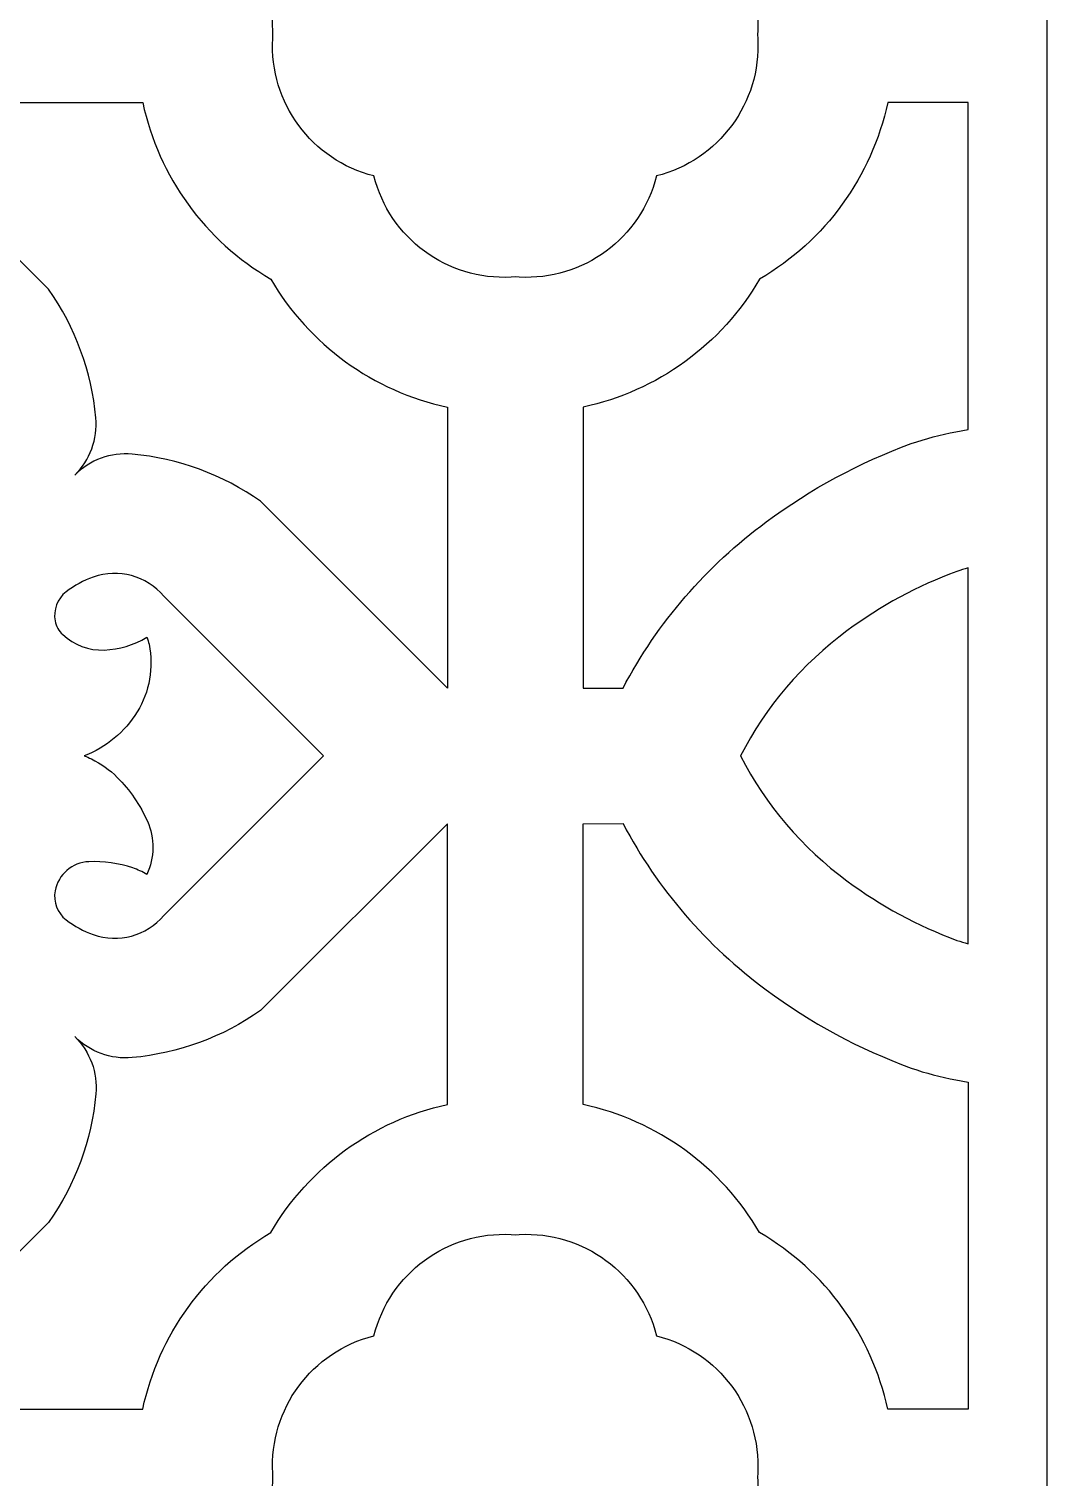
# Model space of a CAD drawing. Header units: centimetres. Extents: x -9.8 to 9.6, y -11.6 to 9.6.
# Drawn here: x -4.36 to -0.63, y -0.98 to 4.31 of the extents above; entities that cross this region are included whole.
import ezdxf

# ---------------------------------------------------------------- set-up
doc = ezdxf.new("R2010")
doc.units = ezdxf.units.CM
doc.header["$MEASUREMENT"] = 0
doc.layers.add('layer 1', color=7, linetype='Continuous')

msp = doc.modelspace()

# ---------------------------------------------------------------- linework, layer by layer
at = {"layer": 'layer 1', "color": 242}
for points, knots in [([(-9.79663, 9.61059), (-9.79663, 9.61059), (-0.63194, 9.61059), (-0.63194, 9.61059), (-0.63194, 9.61059), (-0.63194, 9.61059), (-0.63194, -11.57178), (-0.63194, -11.57178), (-0.63194, -11.57178), (-0.63194, -11.57178), (-9.79663, -11.57178), (-9.79663, -11.57178), (-9.79663, -11.57178), (-9.79663, -11.57178), (-9.79663, 9.61059), (-9.79663, 9.61059)], [0, 0, 0, 0, 0.2, 0.2, 0.2, 0.2, 0.4, 0.4, 0.4, 0.4, 0.6, 0.6, 0.6, 0.6, 1, 1, 1, 1]), ([(-3.46392, 4.27957), (-3.47634, 4.04508), (-3.32142, 3.83473), (-3.09369, 3.77746), (-3.09369, 3.77746), (-3.03623, 3.54973), (-2.82598, 3.39453), (-2.59148, 3.40723), (-2.59148, 3.40723), (-2.59148, 3.40723), (-2.57695, 3.40806), (-2.57695, 3.40806), (-2.57695, 3.40806), (-2.57695, 3.40806), (-2.56251, 3.40723), (-2.56251, 3.40723), (-2.56251, 3.40723), (-2.32796, 3.39476), (-2.11757, 3.54968), (-2.06026, 3.77742), (-2.06026, 3.77742), (-1.83257, 3.83487), (-1.67737, 4.04512), (-1.69002, 4.27966), (-1.69002, 4.27966), (-1.69002, 4.27966), (-1.6909, 4.29415), (-1.6909, 4.29415), (-1.6909, 4.29415), (-1.6909, 4.29415), (-1.69002, 4.30864), (-1.69002, 4.30864), (-1.69002, 4.30864), (-1.67756, 4.54314), (-1.83252, 4.75358), (-2.06026, 4.81084), (-2.06026, 4.81084), (-2.11776, 5.03858), (-2.32796, 5.19373), (-2.56251, 5.18103), (-2.56251, 5.18103), (-2.56251, 5.18103), (-2.57695, 5.1802), (-2.57695, 5.1802), (-2.57695, 5.1802), (-2.57695, 5.1802), (-2.59148, 5.18103), (-2.59148, 5.18103), (-2.59148, 5.18103), (-2.82598, 5.1935), (-3.03642, 5.03858), (-3.09369, 4.8108), (-3.09369, 4.8108), (-3.32137, 4.75335), (-3.47652, 4.54314), (-3.46392, 4.30869), (-3.46392, 4.30869), (-3.46392, 4.30869), (-3.46305, 4.29415), (-3.46305, 4.29415), (-3.46305, 4.29415), (-3.46305, 4.29415), (-3.46392, 4.27957), (-3.46392, 4.27957)], [0, 0, 0, 0, 0.0588235, 0.0588235, 0.0588235, 0.0588235, 0.1176471, 0.1176471, 0.1176471, 0.1176471, 0.1764706, 0.1764706, 0.1764706, 0.1764706, 0.2352941, 0.2352941, 0.2352941, 0.2352941, 0.2941176, 0.2941176, 0.2941176, 0.2941176, 0.3529412, 0.3529412, 0.3529412, 0.3529412, 0.4117647, 0.4117647, 0.4117647, 0.4117647, 0.4705882, 0.4705882, 0.4705882, 0.4705882, 0.5294118, 0.5294118, 0.5294118, 0.5294118, 0.5882353, 0.5882353, 0.5882353, 0.5882353, 0.6470588, 0.6470588, 0.6470588, 0.6470588, 0.7058824, 0.7058824, 0.7058824, 0.7058824, 0.7647059, 0.7647059, 0.7647059, 0.7647059, 0.8235294, 0.8235294, 0.8235294, 0.8235294, 0.8823529, 0.8823529, 0.8823529, 0.8823529, 1, 1, 1, 1]), ([(-3.93921, 4.04609), (-3.93921, 4.04609), (-4.96625, 4.04609), (-4.96625, 4.04609), (-4.96625, 4.04609), (-4.96625, 4.04609), (-4.28337, 3.36316), (-4.28337, 3.36316), (-4.28337, 3.36316), (-4.18567, 3.22434), (-4.12615, 3.0622), (-4.11078, 2.89316), (-4.11078, 2.89316), (-4.10365, 2.81524), (-4.13194, 2.73819), (-4.18778, 2.68336), (-4.18778, 2.68336), (-4.13295, 2.73916), (-4.05586, 2.7674), (-3.97794, 2.76032), (-3.97794, 2.76032), (-3.8089, 2.74496), (-3.64676, 2.68539), (-3.50794, 2.58774), (-3.50794, 2.58774), (-3.50794, 2.58774), (-2.82501, 1.90481), (-2.82501, 1.90481), (-2.82501, 1.90481), (-2.82501, 1.90481), (-2.82501, 2.93189), (-2.82501, 2.93189), (-2.82501, 2.93189), (-3.09654, 2.99021), (-3.33112, 3.16036), (-3.47096, 3.40028), (-3.47096, 3.40028), (-3.71088, 3.54007), (-3.88089, 3.77466), (-3.93921, 4.04613), (-3.93921, 4.04613), (-3.93921, 4.04613), (-3.93921, 4.04609), (-3.93921, 4.04609)], [0, 0, 0, 0, 0.0833333, 0.0833333, 0.0833333, 0.0833333, 0.1666667, 0.1666667, 0.1666667, 0.1666667, 0.25, 0.25, 0.25, 0.25, 0.3333333, 0.3333333, 0.3333333, 0.3333333, 0.4166667, 0.4166667, 0.4166667, 0.4166667, 0.5, 0.5, 0.5, 0.5, 0.5833333, 0.5833333, 0.5833333, 0.5833333, 0.6666667, 0.6666667, 0.6666667, 0.6666667, 0.75, 0.75, 0.75, 0.75, 0.8333333, 0.8333333, 0.8333333, 0.8333333, 1, 1, 1, 1]), ([(-0.96607, 2.84206), (-1.02127, 2.83171), (-1.07554, 2.81717), (-1.12853, 2.79854), (-1.12853, 2.79854), (-1.31813, 2.72922), (-1.4967, 2.63291), (-1.65875, 2.51244), (-1.65875, 2.51244), (-1.877, 2.35191), (-2.05607, 2.14423), (-2.18266, 1.90472), (-2.18266, 1.90472), (-2.18266, 1.90472), (-2.32893, 1.90481), (-2.32893, 1.90481), (-2.32893, 1.90481), (-2.32893, 1.90481), (-2.32893, 2.93189), (-2.32893, 2.93189), (-2.32893, 2.93189), (-2.05727, 2.99031), (-1.82287, 3.16017), (-1.68299, 3.40028), (-1.68299, 3.40028), (-1.44297, 3.54021), (-1.27306, 3.77452), (-1.21473, 4.04613), (-1.21473, 4.04613), (-1.21473, 4.04613), (-0.92049, 4.04613), (-0.92049, 4.04613), (-0.92049, 4.04613), (-0.92049, 4.04613), (-0.92049, 2.85061), (-0.92049, 2.85061), (-0.92049, 2.85061), (-0.92049, 2.85061), (-0.96607, 2.84206), (-0.96607, 2.84206)], [0, 0, 0, 0, 0.0909091, 0.0909091, 0.0909091, 0.0909091, 0.1818182, 0.1818182, 0.1818182, 0.1818182, 0.2727273, 0.2727273, 0.2727273, 0.2727273, 0.3636364, 0.3636364, 0.3636364, 0.3636364, 0.4545455, 0.4545455, 0.4545455, 0.4545455, 0.5454545, 0.5454545, 0.5454545, 0.5454545, 0.6363636, 0.6363636, 0.6363636, 0.6363636, 0.7272727, 0.7272727, 0.7272727, 0.7272727, 0.8181818, 0.8181818, 0.8181818, 0.8181818, 1, 1, 1, 1]), ([(-3.86194, 1.07336), (-3.92477, 0.99838), (-4.02771, 0.97032), (-4.11998, 1.00294), (-4.11998, 1.00294), (-4.15581, 1.01563), (-4.18944, 1.03394), (-4.21952, 1.05717), (-4.21952, 1.05717), (-4.2519, 1.08205), (-4.26736, 1.12317), (-4.25945, 1.16324), (-4.25945, 1.16324), (-4.24818, 1.22299), (-4.19717, 1.2671), (-4.13645, 1.26972), (-4.13645, 1.26972), (-4.0818, 1.27207), (-4.02721, 1.26429), (-3.97537, 1.24677), (-3.97537, 1.24677), (-3.95766, 1.24079), (-3.94064, 1.23288), (-3.92463, 1.22322), (-3.92463, 1.22322), (-3.89542, 1.28463), (-3.89455, 1.35565), (-3.92219, 1.41779), (-3.92219, 1.41779), (-3.94883, 1.47749), (-3.98618, 1.53186), (-4.0324, 1.57814), (-4.0324, 1.57814), (-4.05996, 1.60573), (-4.09192, 1.6285), (-4.12702, 1.64552), (-4.12702, 1.64552), (-4.13553, 1.64962), (-4.14422, 1.65339), (-4.15305, 1.65679), (-4.15305, 1.65679), (-4.07279, 1.6877), (-4.0049, 1.74405), (-3.95977, 1.81728), (-3.95977, 1.81728), (-3.91424, 1.89119), (-3.8986, 1.9796), (-3.91603, 2.06465), (-3.91603, 2.06465), (-3.91787, 2.07353), (-3.92072, 2.08213), (-3.92463, 2.09032), (-3.92463, 2.09032), (-3.97159, 2.06194), (-4.02504, 2.04593), (-4.07987, 2.04381), (-4.07987, 2.04381), (-4.13594, 2.04161), (-4.19068, 2.06189), (-4.2318, 2.10012), (-4.2318, 2.10012), (-4.24611, 2.11345), (-4.25581, 2.13103), (-4.25945, 2.15025), (-4.25945, 2.15025), (-4.26736, 2.19032), (-4.25186, 2.23144), (-4.21952, 2.25637), (-4.21952, 2.25637), (-4.18944, 2.2796), (-4.15581, 2.29786), (-4.11998, 2.31055), (-4.11998, 2.31055), (-4.02776, 2.34326), (-3.92481, 2.31511), (-3.86194, 2.24018), (-3.86194, 2.24018), (-3.86194, 2.24018), (-3.27855, 1.65679), (-3.27855, 1.65679), (-3.27855, 1.65679), (-3.27855, 1.65679), (-3.86194, 1.07336), (-3.86194, 1.07336)], [0, 0, 0, 0, 0.0454545, 0.0454545, 0.0454545, 0.0454545, 0.0909091, 0.0909091, 0.0909091, 0.0909091, 0.1363636, 0.1363636, 0.1363636, 0.1363636, 0.1818182, 0.1818182, 0.1818182, 0.1818182, 0.2272727, 0.2272727, 0.2272727, 0.2272727, 0.2727273, 0.2727273, 0.2727273, 0.2727273, 0.3181818, 0.3181818, 0.3181818, 0.3181818, 0.3636364, 0.3636364, 0.3636364, 0.3636364, 0.4090909, 0.4090909, 0.4090909, 0.4090909, 0.4545455, 0.4545455, 0.4545455, 0.4545455, 0.5, 0.5, 0.5, 0.5, 0.5454545, 0.5454545, 0.5454545, 0.5454545, 0.5909091, 0.5909091, 0.5909091, 0.5909091, 0.6363636, 0.6363636, 0.6363636, 0.6363636, 0.6818182, 0.6818182, 0.6818182, 0.6818182, 0.7272727, 0.7272727, 0.7272727, 0.7272727, 0.7727273, 0.7727273, 0.7727273, 0.7727273, 0.8181818, 0.8181818, 0.8181818, 0.8181818, 0.8636364, 0.8636364, 0.8636364, 0.8636364, 0.9090909, 0.9090909, 0.9090909, 0.9090909, 1, 1, 1, 1]), ([(-0.92049, 2.34404), (-0.92049, 2.34404), (-0.92049, 1.65679), (-0.92049, 1.65679), (-0.92049, 1.65679), (-0.92049, 1.65679), (-0.92049, 0.9695), (-0.92049, 0.9695), (-0.92049, 0.9695), (-0.93424, 0.97322), (-0.94785, 0.97741), (-0.96129, 0.98205), (-0.96129, 0.98205), (-1.10517, 1.03495), (-1.24072, 1.10832), (-1.36372, 1.1999), (-1.36372, 1.1999), (-1.52705, 1.31981), (-1.66022, 1.47625), (-1.75253, 1.65665), (-1.75253, 1.65665), (-1.66026, 1.83719), (-1.5271, 1.99372), (-1.36367, 2.11368), (-1.36367, 2.11368), (-1.24072, 2.20522), (-1.10521, 2.27859), (-0.96133, 2.33148), (-0.96133, 2.33148), (-0.94785, 2.33613), (-0.93424, 2.34031), (-0.92049, 2.34404)], [0, 0, 0, 0, 0.1111111, 0.1111111, 0.1111111, 0.1111111, 0.2222222, 0.2222222, 0.2222222, 0.2222222, 0.3333333, 0.3333333, 0.3333333, 0.3333333, 0.4444444, 0.4444444, 0.4444444, 0.4444444, 0.5555556, 0.5555556, 0.5555556, 0.5555556, 0.6666667, 0.6666667, 0.6666667, 0.6666667, 0.7777778, 0.7777778, 0.7777778, 0.7777778, 1, 1, 1, 1]), ([(-3.93921, -0.73255), (-3.93921, -0.73255), (-4.96625, -0.73255), (-4.96625, -0.73255), (-4.96625, -0.73255), (-4.96625, -0.73255), (-4.28337, -0.04963), (-4.28337, -0.04963), (-4.28337, -0.04963), (-4.18567, 0.08924), (-4.12615, 0.25124), (-4.11074, 0.42033), (-4.11074, 0.42033), (-4.10365, 0.49834), (-4.1319, 0.57534), (-4.18778, 0.63022), (-4.18778, 0.63022), (-4.13291, 0.57438), (-4.05591, 0.54609), (-3.97794, 0.55322), (-3.97794, 0.55322), (-3.80886, 0.56858), (-3.64681, 0.6281), (-3.50794, 0.7258), (-3.50794, 0.7258), (-3.50794, 0.7258), (-2.82501, 1.40873), (-2.82501, 1.40873), (-2.82501, 1.40873), (-2.82501, 1.40873), (-2.82501, 0.38165), (-2.82501, 0.38165), (-2.82501, 0.38165), (-3.09668, 0.32323), (-3.33108, 0.15336), (-3.47096, -0.08675), (-3.47096, -0.08675), (-3.71097, -0.22667), (-3.88089, -0.46094), (-3.93921, -0.73255), (-3.93921, -0.73255), (-3.93921, -0.73255), (-3.93921, -0.73255), (-3.93921, -0.73255)], [0, 0, 0, 0, 0.0833333, 0.0833333, 0.0833333, 0.0833333, 0.1666667, 0.1666667, 0.1666667, 0.1666667, 0.25, 0.25, 0.25, 0.25, 0.3333333, 0.3333333, 0.3333333, 0.3333333, 0.4166667, 0.4166667, 0.4166667, 0.4166667, 0.5, 0.5, 0.5, 0.5, 0.5833333, 0.5833333, 0.5833333, 0.5833333, 0.6666667, 0.6666667, 0.6666667, 0.6666667, 0.75, 0.75, 0.75, 0.75, 0.8333333, 0.8333333, 0.8333333, 0.8333333, 1, 1, 1, 1]), ([(-1.21473, -0.73255), (-1.21473, -0.73255), (-0.92049, -0.73255), (-0.92049, -0.73255), (-0.92049, -0.73255), (-0.92049, -0.73255), (-0.92049, 0.46297), (-0.92049, 0.46297), (-0.92049, 0.46297), (-0.92049, 0.46297), (-0.96607, 0.47148), (-0.96607, 0.47148), (-0.96607, 0.47148), (-1.02127, 0.48178), (-1.07559, 0.49637), (-1.12853, 0.51499), (-1.12853, 0.51499), (-1.31813, 0.58431), (-1.49674, 0.68068), (-1.65875, 0.8011), (-1.65875, 0.8011), (-1.87696, 0.96158), (-2.05607, 1.1694), (-2.18266, 1.40886), (-2.18266, 1.40886), (-2.18266, 1.40886), (-2.32893, 1.40873), (-2.32893, 1.40873), (-2.32893, 1.40873), (-2.32893, 1.40873), (-2.32893, 0.38165), (-2.32893, 0.38165), (-2.32893, 0.38165), (-2.05741, 0.32332), (-1.82287, 0.15318), (-1.68299, -0.08675), (-1.68299, -0.08675), (-1.44306, -0.22653), (-1.2731, -0.46112), (-1.21473, -0.73255)], [0, 0, 0, 0, 0.0909091, 0.0909091, 0.0909091, 0.0909091, 0.1818182, 0.1818182, 0.1818182, 0.1818182, 0.2727273, 0.2727273, 0.2727273, 0.2727273, 0.3636364, 0.3636364, 0.3636364, 0.3636364, 0.4545455, 0.4545455, 0.4545455, 0.4545455, 0.5454545, 0.5454545, 0.5454545, 0.5454545, 0.6363636, 0.6363636, 0.6363636, 0.6363636, 0.7272727, 0.7272727, 0.7272727, 0.7272727, 0.8181818, 0.8181818, 0.8181818, 0.8181818, 1, 1, 1, 1]), ([(-2.56251, -1.86749), (-2.32796, -1.87996), (-2.11757, -1.72509), (-2.06026, -1.49731), (-2.06026, -1.49731), (-1.83257, -1.43981), (-1.67737, -1.2296), (-1.69002, -0.99506), (-1.69002, -0.99506), (-1.69002, -0.99506), (-1.6909, -0.98057), (-1.6909, -0.98057), (-1.6909, -0.98057), (-1.6909, -0.98057), (-1.69002, -0.96613), (-1.69002, -0.96613), (-1.69002, -0.96613), (-1.6776, -0.73159), (-1.83248, -0.52119), (-2.06026, -0.46388), (-2.06026, -0.46388), (-2.11776, -0.23619), (-2.32796, -0.08104), (-2.56246, -0.09369), (-2.56246, -0.09369), (-2.56246, -0.09369), (-2.57695, -0.09452), (-2.57695, -0.09452), (-2.57695, -0.09452), (-2.57695, -0.09452), (-2.59148, -0.09369), (-2.59148, -0.09369), (-2.59148, -0.09369), (-2.82598, -0.08123), (-3.03642, -0.23615), (-3.09369, -0.46393), (-3.09369, -0.46393), (-3.32137, -0.52138), (-3.47652, -0.73159), (-3.46392, -0.96603), (-3.46392, -0.96603), (-3.46392, -0.96603), (-3.46305, -0.98057), (-3.46305, -0.98057), (-3.46305, -0.98057), (-3.46305, -0.98057), (-3.46392, -0.99515), (-3.46392, -0.99515), (-3.46392, -0.99515), (-3.47634, -1.2296), (-3.32142, -1.43999), (-3.09369, -1.49726), (-3.09369, -1.49726), (-3.03623, -1.72499), (-2.82598, -1.88014), (-2.59148, -1.86749), (-2.59148, -1.86749), (-2.59148, -1.86749), (-2.57695, -1.86667), (-2.57695, -1.86667), (-2.57695, -1.86667), (-2.57695, -1.86667), (-2.56251, -1.86749), (-2.56251, -1.86749)], [0, 0, 0, 0, 0.0588235, 0.0588235, 0.0588235, 0.0588235, 0.1176471, 0.1176471, 0.1176471, 0.1176471, 0.1764706, 0.1764706, 0.1764706, 0.1764706, 0.2352941, 0.2352941, 0.2352941, 0.2352941, 0.2941176, 0.2941176, 0.2941176, 0.2941176, 0.3529412, 0.3529412, 0.3529412, 0.3529412, 0.4117647, 0.4117647, 0.4117647, 0.4117647, 0.4705882, 0.4705882, 0.4705882, 0.4705882, 0.5294118, 0.5294118, 0.5294118, 0.5294118, 0.5882353, 0.5882353, 0.5882353, 0.5882353, 0.6470588, 0.6470588, 0.6470588, 0.6470588, 0.7058824, 0.7058824, 0.7058824, 0.7058824, 0.7647059, 0.7647059, 0.7647059, 0.7647059, 0.8235294, 0.8235294, 0.8235294, 0.8235294, 0.8823529, 0.8823529, 0.8823529, 0.8823529, 1, 1, 1, 1])]:
    msp.add_open_spline(points, degree=3, knots=knots, dxfattribs=at)
at = {"layer": 'layer 1', "lineweight": 9}
for points, knots in [([(-9.79663, 9.61059), (-9.79663, 9.61059), (-0.63194, 9.61059), (-0.63194, 9.61059), (-0.63194, 9.61059), (-0.63194, 9.61059), (-0.63194, -11.57178), (-0.63194, -11.57178), (-0.63194, -11.57178), (-0.63194, -11.57178), (-9.79663, -11.57178), (-9.79663, -11.57178), (-9.79663, -11.57178), (-9.79663, -11.57178), (-9.79663, 9.61059), (-9.79663, 9.61059)], [0, 0, 0, 0, 0.2, 0.2, 0.2, 0.2, 0.4, 0.4, 0.4, 0.4, 0.6, 0.6, 0.6, 0.6, 1, 1, 1, 1]), ([(-3.46392, 4.27957), (-3.47634, 4.04508), (-3.32142, 3.83473), (-3.09369, 3.77746), (-3.09369, 3.77746), (-3.03623, 3.54973), (-2.82598, 3.39453), (-2.59148, 3.40723), (-2.59148, 3.40723), (-2.59148, 3.40723), (-2.57695, 3.40806), (-2.57695, 3.40806), (-2.57695, 3.40806), (-2.57695, 3.40806), (-2.56251, 3.40723), (-2.56251, 3.40723), (-2.56251, 3.40723), (-2.32796, 3.39476), (-2.11757, 3.54968), (-2.06026, 3.77742), (-2.06026, 3.77742), (-1.83257, 3.83487), (-1.67737, 4.04512), (-1.69002, 4.27966), (-1.69002, 4.27966), (-1.69002, 4.27966), (-1.6909, 4.29415), (-1.6909, 4.29415), (-1.6909, 4.29415), (-1.6909, 4.29415), (-1.69002, 4.30864), (-1.69002, 4.30864), (-1.69002, 4.30864), (-1.67756, 4.54314), (-1.83252, 4.75358), (-2.06026, 4.81084), (-2.06026, 4.81084), (-2.11776, 5.03858), (-2.32796, 5.19373), (-2.56251, 5.18103), (-2.56251, 5.18103), (-2.56251, 5.18103), (-2.57695, 5.1802), (-2.57695, 5.1802), (-2.57695, 5.1802), (-2.57695, 5.1802), (-2.59148, 5.18103), (-2.59148, 5.18103), (-2.59148, 5.18103), (-2.82598, 5.1935), (-3.03642, 5.03858), (-3.09369, 4.8108), (-3.09369, 4.8108), (-3.32137, 4.75335), (-3.47652, 4.54314), (-3.46392, 4.30869), (-3.46392, 4.30869), (-3.46392, 4.30869), (-3.46305, 4.29415), (-3.46305, 4.29415), (-3.46305, 4.29415), (-3.46305, 4.29415), (-3.46392, 4.27957), (-3.46392, 4.27957)], [0, 0, 0, 0, 0.0588235, 0.0588235, 0.0588235, 0.0588235, 0.1176471, 0.1176471, 0.1176471, 0.1176471, 0.1764706, 0.1764706, 0.1764706, 0.1764706, 0.2352941, 0.2352941, 0.2352941, 0.2352941, 0.2941176, 0.2941176, 0.2941176, 0.2941176, 0.3529412, 0.3529412, 0.3529412, 0.3529412, 0.4117647, 0.4117647, 0.4117647, 0.4117647, 0.4705882, 0.4705882, 0.4705882, 0.4705882, 0.5294118, 0.5294118, 0.5294118, 0.5294118, 0.5882353, 0.5882353, 0.5882353, 0.5882353, 0.6470588, 0.6470588, 0.6470588, 0.6470588, 0.7058824, 0.7058824, 0.7058824, 0.7058824, 0.7647059, 0.7647059, 0.7647059, 0.7647059, 0.8235294, 0.8235294, 0.8235294, 0.8235294, 0.8823529, 0.8823529, 0.8823529, 0.8823529, 1, 1, 1, 1]), ([(-3.93921, 4.04609), (-3.93921, 4.04609), (-4.96625, 4.04609), (-4.96625, 4.04609), (-4.96625, 4.04609), (-4.96625, 4.04609), (-4.28337, 3.36316), (-4.28337, 3.36316), (-4.28337, 3.36316), (-4.18567, 3.22434), (-4.12615, 3.0622), (-4.11078, 2.89316), (-4.11078, 2.89316), (-4.10365, 2.81524), (-4.13194, 2.73819), (-4.18778, 2.68336), (-4.18778, 2.68336), (-4.13295, 2.73916), (-4.05586, 2.7674), (-3.97794, 2.76032), (-3.97794, 2.76032), (-3.8089, 2.74496), (-3.64676, 2.68539), (-3.50794, 2.58774), (-3.50794, 2.58774), (-3.50794, 2.58774), (-2.82501, 1.90481), (-2.82501, 1.90481), (-2.82501, 1.90481), (-2.82501, 1.90481), (-2.82501, 2.93189), (-2.82501, 2.93189), (-2.82501, 2.93189), (-3.09654, 2.99021), (-3.33112, 3.16036), (-3.47096, 3.40028), (-3.47096, 3.40028), (-3.71088, 3.54007), (-3.88089, 3.77466), (-3.93921, 4.04613)], [0, 0, 0, 0, 0.0909091, 0.0909091, 0.0909091, 0.0909091, 0.1818182, 0.1818182, 0.1818182, 0.1818182, 0.2727273, 0.2727273, 0.2727273, 0.2727273, 0.3636364, 0.3636364, 0.3636364, 0.3636364, 0.4545455, 0.4545455, 0.4545455, 0.4545455, 0.5454545, 0.5454545, 0.5454545, 0.5454545, 0.6363636, 0.6363636, 0.6363636, 0.6363636, 0.7272727, 0.7272727, 0.7272727, 0.7272727, 0.8181818, 0.8181818, 0.8181818, 0.8181818, 1, 1, 1, 1]), ([(-0.96607, 2.84206), (-1.02127, 2.83171), (-1.07554, 2.81717), (-1.12853, 2.79854), (-1.12853, 2.79854), (-1.31813, 2.72922), (-1.4967, 2.63291), (-1.65875, 2.51244), (-1.65875, 2.51244), (-1.877, 2.35191), (-2.05607, 2.14423), (-2.18266, 1.90472), (-2.18266, 1.90472), (-2.18266, 1.90472), (-2.32893, 1.90481), (-2.32893, 1.90481), (-2.32893, 1.90481), (-2.32893, 1.90481), (-2.32893, 2.93189), (-2.32893, 2.93189), (-2.32893, 2.93189), (-2.05727, 2.99031), (-1.82287, 3.16017), (-1.68299, 3.40028), (-1.68299, 3.40028), (-1.44297, 3.54021), (-1.27306, 3.77452), (-1.21473, 4.04613), (-1.21473, 4.04613), (-1.21473, 4.04613), (-0.92049, 4.04613), (-0.92049, 4.04613), (-0.92049, 4.04613), (-0.92049, 4.04613), (-0.92049, 2.85061), (-0.92049, 2.85061), (-0.92049, 2.85061), (-0.92049, 2.85061), (-0.96607, 2.84206), (-0.96607, 2.84206)], [0, 0, 0, 0, 0.0909091, 0.0909091, 0.0909091, 0.0909091, 0.1818182, 0.1818182, 0.1818182, 0.1818182, 0.2727273, 0.2727273, 0.2727273, 0.2727273, 0.3636364, 0.3636364, 0.3636364, 0.3636364, 0.4545455, 0.4545455, 0.4545455, 0.4545455, 0.5454545, 0.5454545, 0.5454545, 0.5454545, 0.6363636, 0.6363636, 0.6363636, 0.6363636, 0.7272727, 0.7272727, 0.7272727, 0.7272727, 0.8181818, 0.8181818, 0.8181818, 0.8181818, 1, 1, 1, 1]), ([(-3.86194, 1.07336), (-3.92477, 0.99838), (-4.02771, 0.97032), (-4.11998, 1.00294), (-4.11998, 1.00294), (-4.15581, 1.01563), (-4.18944, 1.03394), (-4.21952, 1.05717), (-4.21952, 1.05717), (-4.2519, 1.08205), (-4.26736, 1.12317), (-4.25945, 1.16324), (-4.25945, 1.16324), (-4.24818, 1.22299), (-4.19717, 1.2671), (-4.13645, 1.26972), (-4.13645, 1.26972), (-4.0818, 1.27207), (-4.02721, 1.26429), (-3.97537, 1.24677), (-3.97537, 1.24677), (-3.95766, 1.24079), (-3.94064, 1.23288), (-3.92463, 1.22322), (-3.92463, 1.22322), (-3.89542, 1.28463), (-3.89455, 1.35565), (-3.92219, 1.41779), (-3.92219, 1.41779), (-3.94883, 1.47749), (-3.98618, 1.53186), (-4.0324, 1.57814), (-4.0324, 1.57814), (-4.05996, 1.60573), (-4.09192, 1.6285), (-4.12702, 1.64552), (-4.12702, 1.64552), (-4.13553, 1.64962), (-4.14422, 1.65339), (-4.15305, 1.65679), (-4.15305, 1.65679), (-4.07279, 1.6877), (-4.0049, 1.74405), (-3.95977, 1.81728), (-3.95977, 1.81728), (-3.91424, 1.89119), (-3.8986, 1.9796), (-3.91603, 2.06465), (-3.91603, 2.06465), (-3.91787, 2.07353), (-3.92072, 2.08213), (-3.92463, 2.09032), (-3.92463, 2.09032), (-3.97159, 2.06194), (-4.02504, 2.04593), (-4.07987, 2.04381), (-4.07987, 2.04381), (-4.13594, 2.04161), (-4.19068, 2.06189), (-4.2318, 2.10012), (-4.2318, 2.10012), (-4.24611, 2.11345), (-4.25581, 2.13103), (-4.25945, 2.15025), (-4.25945, 2.15025), (-4.26736, 2.19032), (-4.25186, 2.23144), (-4.21952, 2.25637), (-4.21952, 2.25637), (-4.18944, 2.2796), (-4.15581, 2.29786), (-4.11998, 2.31055), (-4.11998, 2.31055), (-4.02776, 2.34326), (-3.92481, 2.31511), (-3.86194, 2.24018), (-3.86194, 2.24018), (-3.86194, 2.24018), (-3.27855, 1.65679), (-3.27855, 1.65679), (-3.27855, 1.65679), (-3.27855, 1.65679), (-3.86194, 1.07336), (-3.86194, 1.07336)], [0, 0, 0, 0, 0.0454545, 0.0454545, 0.0454545, 0.0454545, 0.0909091, 0.0909091, 0.0909091, 0.0909091, 0.1363636, 0.1363636, 0.1363636, 0.1363636, 0.1818182, 0.1818182, 0.1818182, 0.1818182, 0.2272727, 0.2272727, 0.2272727, 0.2272727, 0.2727273, 0.2727273, 0.2727273, 0.2727273, 0.3181818, 0.3181818, 0.3181818, 0.3181818, 0.3636364, 0.3636364, 0.3636364, 0.3636364, 0.4090909, 0.4090909, 0.4090909, 0.4090909, 0.4545455, 0.4545455, 0.4545455, 0.4545455, 0.5, 0.5, 0.5, 0.5, 0.5454545, 0.5454545, 0.5454545, 0.5454545, 0.5909091, 0.5909091, 0.5909091, 0.5909091, 0.6363636, 0.6363636, 0.6363636, 0.6363636, 0.6818182, 0.6818182, 0.6818182, 0.6818182, 0.7272727, 0.7272727, 0.7272727, 0.7272727, 0.7727273, 0.7727273, 0.7727273, 0.7727273, 0.8181818, 0.8181818, 0.8181818, 0.8181818, 0.8636364, 0.8636364, 0.8636364, 0.8636364, 0.9090909, 0.9090909, 0.9090909, 0.9090909, 1, 1, 1, 1]), ([(-0.92049, 2.34404), (-0.92049, 2.34404), (-0.92049, 1.65679), (-0.92049, 1.65679), (-0.92049, 1.65679), (-0.92049, 1.65679), (-0.92049, 0.9695), (-0.92049, 0.9695), (-0.92049, 0.9695), (-0.93424, 0.97322), (-0.94785, 0.97741), (-0.96129, 0.98205), (-0.96129, 0.98205), (-1.10517, 1.03495), (-1.24072, 1.10832), (-1.36372, 1.1999), (-1.36372, 1.1999), (-1.52705, 1.31981), (-1.66022, 1.47625), (-1.75253, 1.65665), (-1.75253, 1.65665), (-1.66026, 1.83719), (-1.5271, 1.99372), (-1.36367, 2.11368), (-1.36367, 2.11368), (-1.24072, 2.20522), (-1.10521, 2.27859), (-0.96133, 2.33148), (-0.96133, 2.33148), (-0.94785, 2.33613), (-0.93424, 2.34031), (-0.92049, 2.34404)], [0, 0, 0, 0, 0.1111111, 0.1111111, 0.1111111, 0.1111111, 0.2222222, 0.2222222, 0.2222222, 0.2222222, 0.3333333, 0.3333333, 0.3333333, 0.3333333, 0.4444444, 0.4444444, 0.4444444, 0.4444444, 0.5555556, 0.5555556, 0.5555556, 0.5555556, 0.6666667, 0.6666667, 0.6666667, 0.6666667, 0.7777778, 0.7777778, 0.7777778, 0.7777778, 1, 1, 1, 1]), ([(-3.93921, -0.73255), (-3.93921, -0.73255), (-4.96625, -0.73255), (-4.96625, -0.73255), (-4.96625, -0.73255), (-4.96625, -0.73255), (-4.28337, -0.04963), (-4.28337, -0.04963), (-4.28337, -0.04963), (-4.18567, 0.08924), (-4.12615, 0.25124), (-4.11074, 0.42033), (-4.11074, 0.42033), (-4.10365, 0.49834), (-4.1319, 0.57534), (-4.18778, 0.63022), (-4.18778, 0.63022), (-4.13291, 0.57438), (-4.05591, 0.54609), (-3.97794, 0.55322), (-3.97794, 0.55322), (-3.80886, 0.56858), (-3.64681, 0.6281), (-3.50794, 0.7258), (-3.50794, 0.7258), (-3.50794, 0.7258), (-2.82501, 1.40873), (-2.82501, 1.40873), (-2.82501, 1.40873), (-2.82501, 1.40873), (-2.82501, 0.38165), (-2.82501, 0.38165), (-2.82501, 0.38165), (-3.09668, 0.32323), (-3.33108, 0.15336), (-3.47096, -0.08675), (-3.47096, -0.08675), (-3.71097, -0.22667), (-3.88089, -0.46094), (-3.93921, -0.73255)], [0, 0, 0, 0, 0.0909091, 0.0909091, 0.0909091, 0.0909091, 0.1818182, 0.1818182, 0.1818182, 0.1818182, 0.2727273, 0.2727273, 0.2727273, 0.2727273, 0.3636364, 0.3636364, 0.3636364, 0.3636364, 0.4545455, 0.4545455, 0.4545455, 0.4545455, 0.5454545, 0.5454545, 0.5454545, 0.5454545, 0.6363636, 0.6363636, 0.6363636, 0.6363636, 0.7272727, 0.7272727, 0.7272727, 0.7272727, 0.8181818, 0.8181818, 0.8181818, 0.8181818, 1, 1, 1, 1]), ([(-1.21473, -0.73255), (-1.21473, -0.73255), (-0.92049, -0.73255), (-0.92049, -0.73255), (-0.92049, -0.73255), (-0.92049, -0.73255), (-0.92049, 0.46297), (-0.92049, 0.46297), (-0.92049, 0.46297), (-0.92049, 0.46297), (-0.96607, 0.47148), (-0.96607, 0.47148), (-0.96607, 0.47148), (-1.02127, 0.48178), (-1.07559, 0.49637), (-1.12853, 0.51499), (-1.12853, 0.51499), (-1.31813, 0.58431), (-1.49674, 0.68068), (-1.65875, 0.8011), (-1.65875, 0.8011), (-1.87696, 0.96158), (-2.05607, 1.1694), (-2.18266, 1.40886), (-2.18266, 1.40886), (-2.18266, 1.40886), (-2.32893, 1.40873), (-2.32893, 1.40873), (-2.32893, 1.40873), (-2.32893, 1.40873), (-2.32893, 0.38165), (-2.32893, 0.38165), (-2.32893, 0.38165), (-2.05741, 0.32332), (-1.82287, 0.15318), (-1.68299, -0.08675), (-1.68299, -0.08675), (-1.44306, -0.22653), (-1.2731, -0.46112), (-1.21473, -0.73255)], [0, 0, 0, 0, 0.0909091, 0.0909091, 0.0909091, 0.0909091, 0.1818182, 0.1818182, 0.1818182, 0.1818182, 0.2727273, 0.2727273, 0.2727273, 0.2727273, 0.3636364, 0.3636364, 0.3636364, 0.3636364, 0.4545455, 0.4545455, 0.4545455, 0.4545455, 0.5454545, 0.5454545, 0.5454545, 0.5454545, 0.6363636, 0.6363636, 0.6363636, 0.6363636, 0.7272727, 0.7272727, 0.7272727, 0.7272727, 0.8181818, 0.8181818, 0.8181818, 0.8181818, 1, 1, 1, 1]), ([(-2.56251, -1.86749), (-2.32796, -1.87996), (-2.11757, -1.72509), (-2.06026, -1.49731), (-2.06026, -1.49731), (-1.83257, -1.43981), (-1.67737, -1.2296), (-1.69002, -0.99506), (-1.69002, -0.99506), (-1.69002, -0.99506), (-1.6909, -0.98057), (-1.6909, -0.98057), (-1.6909, -0.98057), (-1.6909, -0.98057), (-1.69002, -0.96613), (-1.69002, -0.96613), (-1.69002, -0.96613), (-1.6776, -0.73159), (-1.83248, -0.52119), (-2.06026, -0.46388), (-2.06026, -0.46388), (-2.11776, -0.23619), (-2.32796, -0.08104), (-2.56246, -0.09369), (-2.56246, -0.09369), (-2.56246, -0.09369), (-2.57695, -0.09452), (-2.57695, -0.09452), (-2.57695, -0.09452), (-2.57695, -0.09452), (-2.59148, -0.09369), (-2.59148, -0.09369), (-2.59148, -0.09369), (-2.82598, -0.08123), (-3.03642, -0.23615), (-3.09369, -0.46393), (-3.09369, -0.46393), (-3.32137, -0.52138), (-3.47652, -0.73159), (-3.46392, -0.96603), (-3.46392, -0.96603), (-3.46392, -0.96603), (-3.46305, -0.98057), (-3.46305, -0.98057), (-3.46305, -0.98057), (-3.46305, -0.98057), (-3.46392, -0.99515), (-3.46392, -0.99515), (-3.46392, -0.99515), (-3.47634, -1.2296), (-3.32142, -1.43999), (-3.09369, -1.49726), (-3.09369, -1.49726), (-3.03623, -1.72499), (-2.82598, -1.88014), (-2.59148, -1.86749), (-2.59148, -1.86749), (-2.59148, -1.86749), (-2.57695, -1.86667), (-2.57695, -1.86667), (-2.57695, -1.86667), (-2.57695, -1.86667), (-2.56251, -1.86749), (-2.56251, -1.86749)], [0, 0, 0, 0, 0.0588235, 0.0588235, 0.0588235, 0.0588235, 0.1176471, 0.1176471, 0.1176471, 0.1176471, 0.1764706, 0.1764706, 0.1764706, 0.1764706, 0.2352941, 0.2352941, 0.2352941, 0.2352941, 0.2941176, 0.2941176, 0.2941176, 0.2941176, 0.3529412, 0.3529412, 0.3529412, 0.3529412, 0.4117647, 0.4117647, 0.4117647, 0.4117647, 0.4705882, 0.4705882, 0.4705882, 0.4705882, 0.5294118, 0.5294118, 0.5294118, 0.5294118, 0.5882353, 0.5882353, 0.5882353, 0.5882353, 0.6470588, 0.6470588, 0.6470588, 0.6470588, 0.7058824, 0.7058824, 0.7058824, 0.7058824, 0.7647059, 0.7647059, 0.7647059, 0.7647059, 0.8235294, 0.8235294, 0.8235294, 0.8235294, 0.8823529, 0.8823529, 0.8823529, 0.8823529, 1, 1, 1, 1])]:
    msp.add_open_spline(points, degree=3, knots=knots, dxfattribs=at)

doc.saveas('drawing.dxf')
